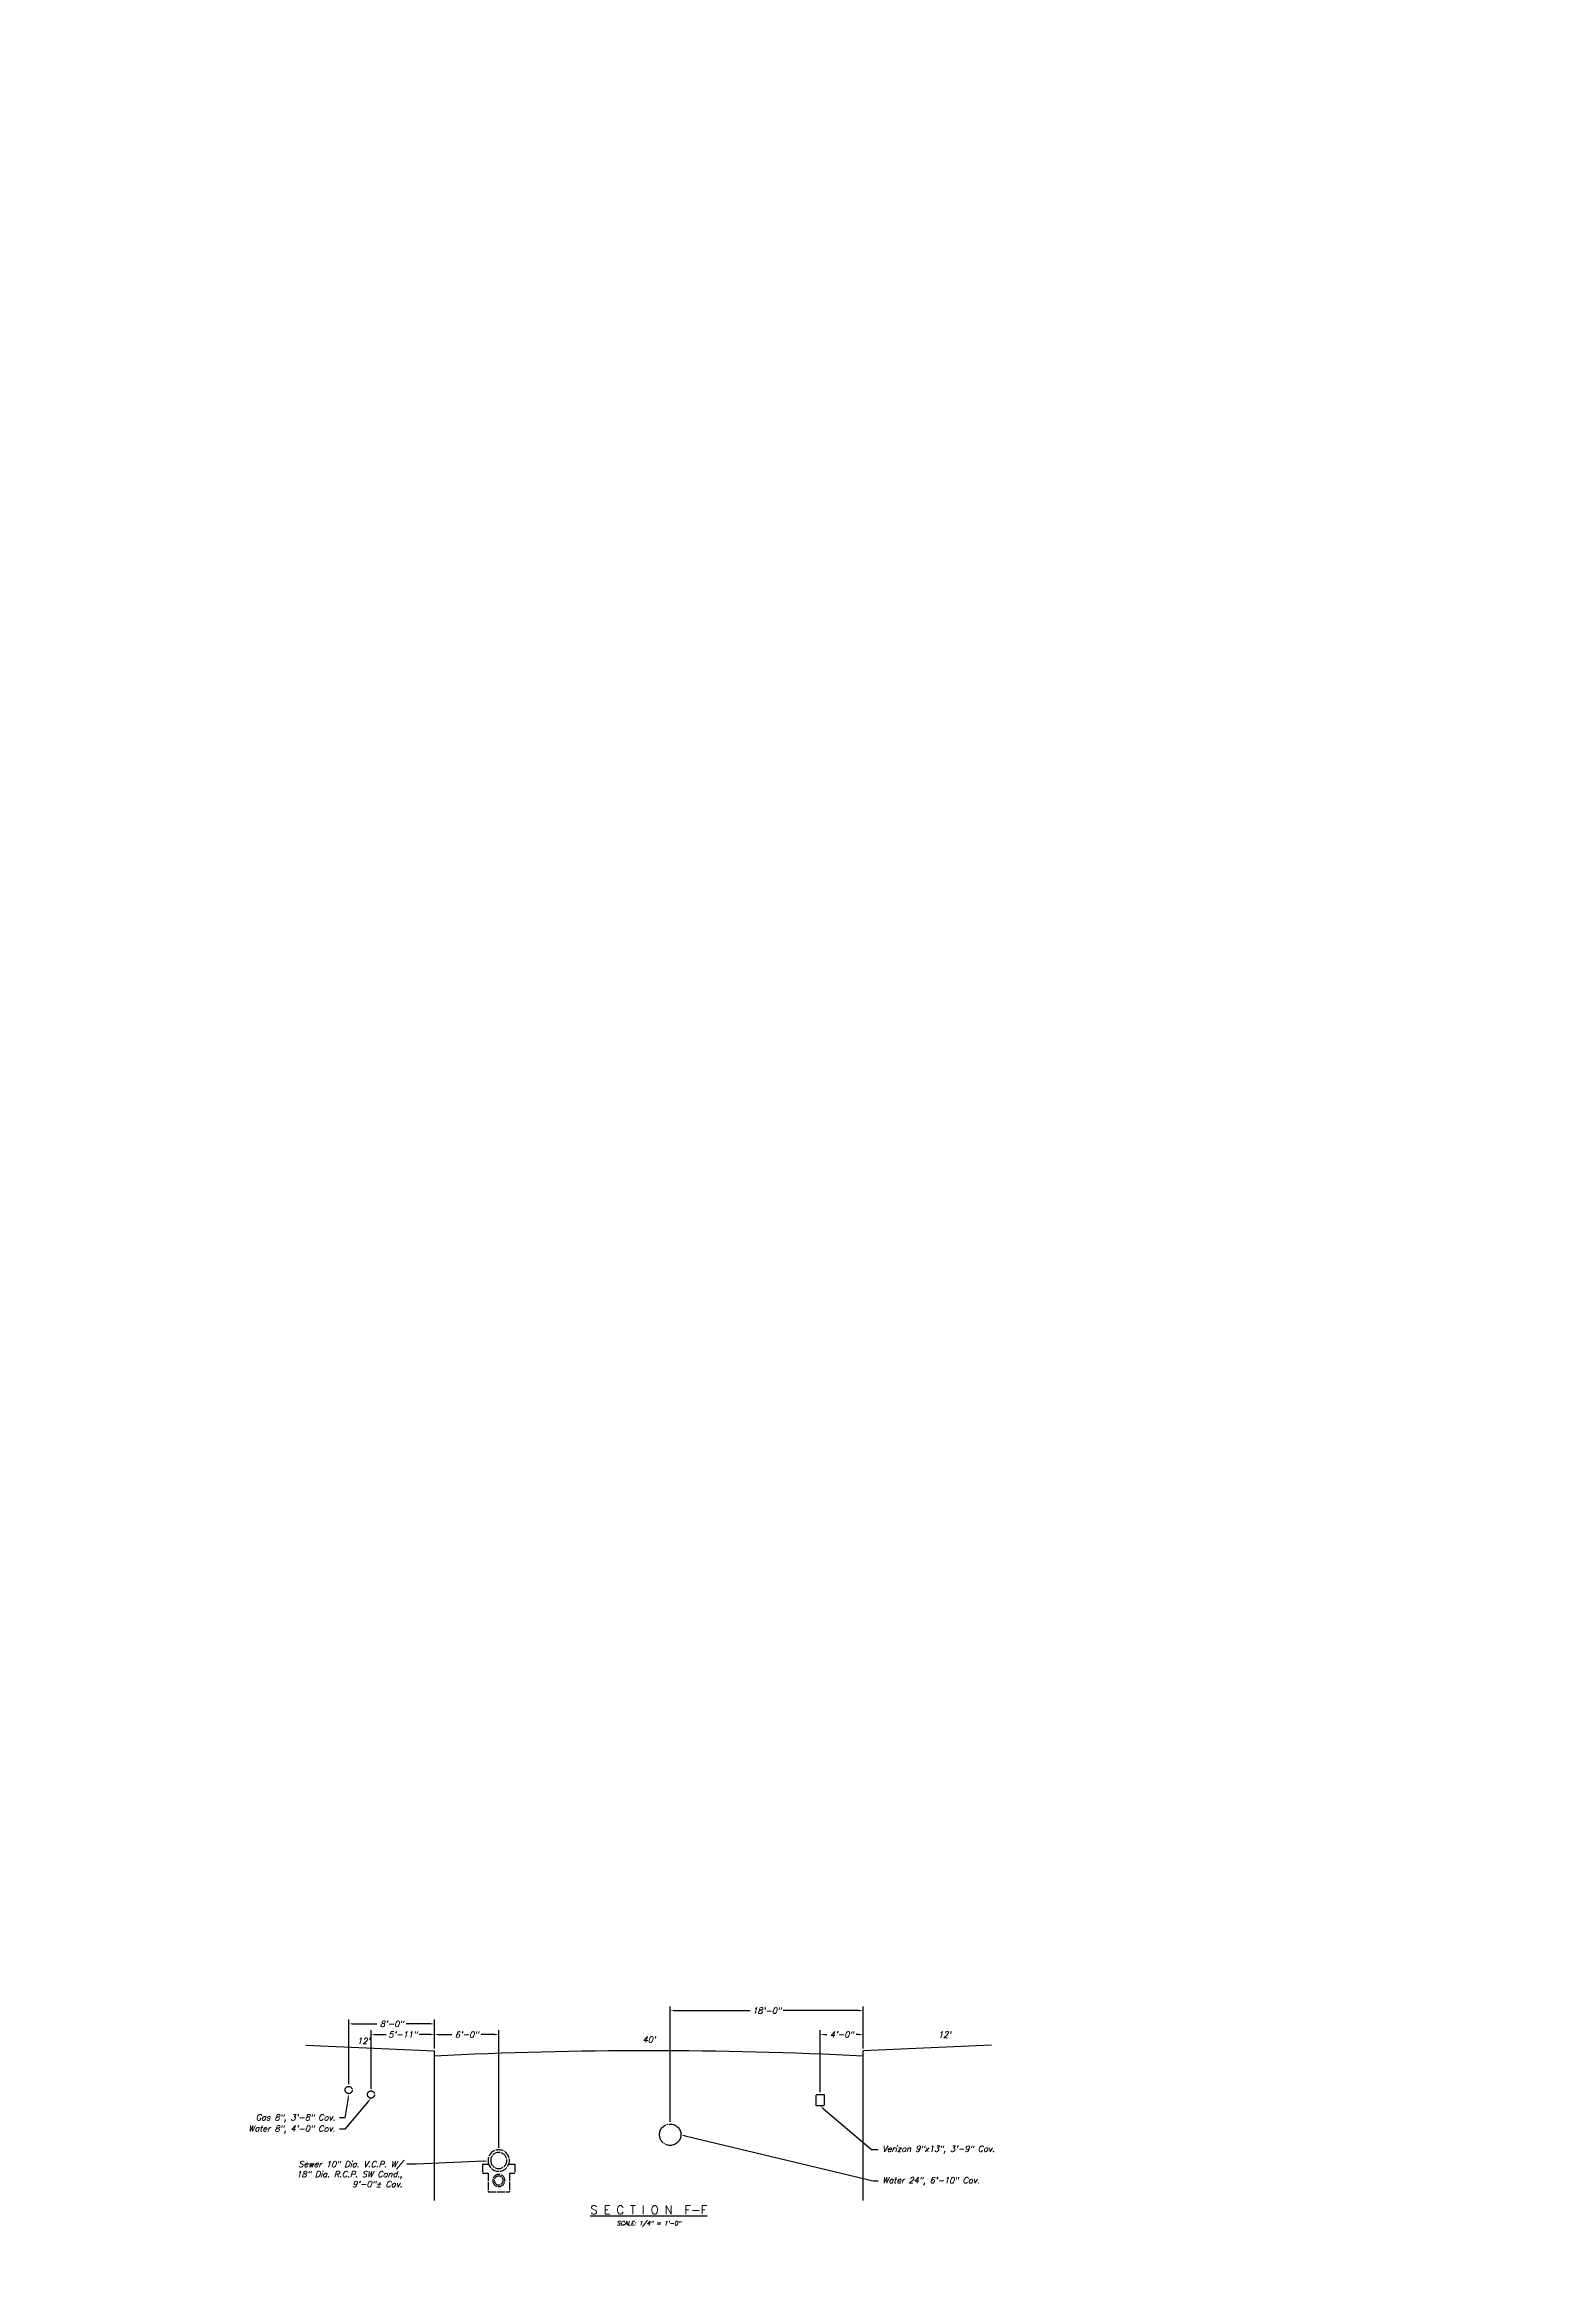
# Model space of a CAD drawing. Header units: feet. Extents: x 2726195 to 2731460, y 295075 to 297838.
# Drawn here: x 2728227.1 to 2728365.3, y 296757.3 to 296965.7 of the extents above; entities that cross this region are included whole.
import ezdxf
from ezdxf import colors
from ezdxf.entities.mleader import LeaderData, LeaderLine
from ezdxf.enums import TextEntityAlignment as Align
from ezdxf.math import Vec2, Vec3

# ---------------------------------------------------------------- set-up
doc = ezdxf.new("R2010")
doc.units = ezdxf.units.FT
doc.header["$MEASUREMENT"] = 0
for name, pattern in [('PWD-NGAS', [2.35, 2, -0.05, 0.1, -0.05, 0.1, -0.05]), ('PWD-SSWR', [3.3, 1.5, -0.15, 1.5, -0.15]), ('PWD-TELE', [1.5, 1, -0.05, 0.1, -0.05, 0.1, -0.05, 0.1, -0.05]), ('PWD-WATR', [2.2, 2, -0.05, 0.1, -0.05])]:
    doc.linetypes.add(name, pattern=pattern)
doc.layers.get('Defpoints').update_dxf_attribs({"color": 8})
for name, color, linetype in [('C-ANNO-SECTION-TXT', 1, 'Continuous'), ('C-EX-MISC', 7, 'Continuous'), ('EX-CURBLINE', 4, 'Continuous'), ('EX-TEXT-GAS', 51, 'Continuous'), ('EX-TEXT-SEWER', 70, 'Continuous'), ('EX-TEXT-SEWER-W3', 70, 'Continuous'), ('EX-TEXT-VERIZON', 30, 'Continuous'), ('EX-TEXT-WATER', 151, 'Continuous'), ('EX-UTIL-GAS', 51, 'PWD-NGAS'), ('EX-UTIL-SEWER', 70, 'PWD-SSWR'), ('EX-UTIL-VERIZON', 30, 'PWD-TELE'), ('EX-UTIL-WATER', 151, 'PWD-WATR'), ('PROF-TEXT', 7, 'Continuous')]:
    doc.layers.add(name, color=color, linetype=linetype)
doc.styles.add('60', font='simplex.shx', dxfattribs={"oblique": 15, "height": 0.6})
doc.styles.add('EX-100', font='simplex.shx', dxfattribs={"oblique": 15, "height": 0.1})
doc.styles.add('q140', font='simplex.shx', dxfattribs={"oblique": 15, "height": 0.56})
doc.dimstyles.new('quarter scale', dxfattribs={"dimscale": 4, "dimtxt": 0.14, "dimasz": 0.1, "dimexe": 0.1, "dimexo": 0.05, "dimgap": 0.05, "dimtad": 1, "dimtih": 1, "dimtoh": 1, "dimdec": 0, "dimlfac": 12, "dimzin": 3, "dimdsep": 46, "dimlunit": 3, "dimtxsty": 'q140', "dimcen": 0.05, "dimadec": 0, "dimazin": 0, "dimtfac": 1, "dimtdec": 0, "dimtofl": 0, "dimtmove": 0, "dimatfit": 3, "dimfxl": 1, "dimtolj": 1, "dimtzin": 0, "dimarcsym": 0})

# ---------------------------------------------------------------- blocks, each defined once
blk = doc.blocks.new('*D405')
at = {"layer": 'C-EX-MISC', "color": 0, "lineweight": -2, "transparency": 16777216}
for p, q in [((2728285.45, 296771.94), (2728285.45, 296782.71)), ((2728303.45, 296778.78), (2728303.45, 296782.71))]:
    blk.add_line(p, q, dxfattribs=at)
at = {"layer": 'C-EX-MISC', "lineweight": -2, "transparency": 16777216}
for p, q in [((2728285.85, 296782.31), (2728292.9, 296782.31)), ((2728303.05, 296782.31), (2728295.99, 296782.31))]:
    blk.add_line(p, q, dxfattribs=at)
at = {"layer": 'C-EX-MISC', "transparency": 16777216}
for points in [[(2728285.85, 296782.38), (2728285.85, 296782.25), (2728285.45, 296782.31)], [(2728303.05, 296782.38), (2728303.05, 296782.25), (2728303.45, 296782.31)]]:
    blk.add_solid(points, dxfattribs=at)
at = {"layer": 'Defpoints', "color": 0, "transparency": 16777216}
for p in [(2728303.45, 296782.31), (2728303.45, 296778.58), (2728285.45, 296771.74)]:
    blk.add_point(p, dxfattribs=at)
at = {"layer": 'C-EX-MISC', "transparency": 16777216, "insert": (2728294.45, 296782.31), "char_height": 0.56, "attachment_point": 5, "style": 'q140'}
blk.add_mtext('\\A1;18\'-0"', dxfattribs=at)
blk = doc.blocks.new('*D406')
at = {"layer": 'C-EX-MISC', "color": 0, "lineweight": -2, "transparency": 16777216}
for p, q in [((2728299.45, 296774.71), (2728299.45, 296780.48)), ((2728303.45, 296778.78), (2728303.45, 296780.48))]:
    blk.add_line(p, q, dxfattribs=at)
at = {"layer": 'C-EX-MISC', "lineweight": -2, "transparency": 16777216}
for p, q in [((2728299.85, 296780.08), (2728300.08, 296780.08)), ((2728303.05, 296780.08), (2728302.81, 296780.08))]:
    blk.add_line(p, q, dxfattribs=at)
at = {"layer": 'C-EX-MISC', "transparency": 16777216}
for points in [[(2728299.85, 296780.14), (2728299.85, 296780.01), (2728299.45, 296780.08)], [(2728303.05, 296780.14), (2728303.05, 296780.01), (2728303.45, 296780.08)]]:
    blk.add_solid(points, dxfattribs=at)
at = {"layer": 'Defpoints', "color": 0, "transparency": 16777216}
for p in [(2728303.45, 296780.08), (2728303.45, 296778.58), (2728299.45, 296774.51)]:
    blk.add_point(p, dxfattribs=at)
at = {"layer": 'C-EX-MISC', "transparency": 16777216, "insert": (2728301.45, 296780.08), "char_height": 0.56, "attachment_point": 5, "style": 'q140'}
blk.add_mtext('\\A1;4\'-0"', dxfattribs=at)
blk = doc.blocks.new('*D407')
at = {"layer": 'C-EX-MISC', "color": 0, "lineweight": -2, "transparency": 16777216}
for p, q in [((2728263.45, 296778.78), (2728263.45, 296780.48)), ((2728269.45, 296769.53), (2728269.45, 296780.48))]:
    blk.add_line(p, q, dxfattribs=at)
at = {"layer": 'C-EX-MISC', "lineweight": -2, "transparency": 16777216}
for p, q in [((2728263.85, 296780.08), (2728265.08, 296780.08)), ((2728269.05, 296780.08), (2728267.82, 296780.08))]:
    blk.add_line(p, q, dxfattribs=at)
at = {"layer": 'C-EX-MISC', "transparency": 16777216}
for points in [[(2728263.85, 296780.14), (2728263.85, 296780.01), (2728263.45, 296780.08)], [(2728269.05, 296780.14), (2728269.05, 296780.01), (2728269.45, 296780.08)]]:
    blk.add_solid(points, dxfattribs=at)
at = {"layer": 'Defpoints', "color": 0, "transparency": 16777216}
for p in [(2728263.45, 296780.08), (2728263.45, 296778.58), (2728269.45, 296769.33)]:
    blk.add_point(p, dxfattribs=at)
at = {"layer": 'C-EX-MISC', "transparency": 16777216, "insert": (2728266.45, 296780.08), "char_height": 0.56, "attachment_point": 5, "style": 'q140'}
blk.add_mtext('\\A1;6\'-0"', dxfattribs=at)
blk = doc.blocks.new('*D408')
at = {"layer": 'C-EX-MISC', "color": 0, "lineweight": -2, "transparency": 16777216}
for p, q in [((2728255.45, 296775.44), (2728255.45, 296781.48)), ((2728263.45, 296778.78), (2728263.45, 296781.48))]:
    blk.add_line(p, q, dxfattribs=at)
at = {"layer": 'C-EX-MISC', "lineweight": -2, "transparency": 16777216}
for p, q in [((2728255.85, 296781.08), (2728258.07, 296781.08)), ((2728263.05, 296781.08), (2728260.82, 296781.08))]:
    blk.add_line(p, q, dxfattribs=at)
at = {"layer": 'C-EX-MISC', "transparency": 16777216}
for points in [[(2728255.85, 296781.14), (2728255.85, 296781.01), (2728255.45, 296781.08)], [(2728263.05, 296781.14), (2728263.05, 296781.01), (2728263.45, 296781.08)]]:
    blk.add_solid(points, dxfattribs=at)
at = {"layer": 'Defpoints', "color": 0, "transparency": 16777216}
for p in [(2728263.45, 296781.08), (2728263.45, 296778.58), (2728255.45, 296775.24)]:
    blk.add_point(p, dxfattribs=at)
at = {"layer": 'C-EX-MISC', "transparency": 16777216, "insert": (2728259.45, 296781.08), "char_height": 0.56, "attachment_point": 5, "style": 'q140'}
blk.add_mtext('\\A1;8\'-0"', dxfattribs=at)
blk = doc.blocks.new('*D409')
at = {"layer": 'C-EX-MISC', "color": 0, "lineweight": -2, "transparency": 16777216}
for p, q in [((2728257.53, 296775.02), (2728257.53, 296780.48)), ((2728263.45, 296778.78), (2728263.45, 296780.48))]:
    blk.add_line(p, q, dxfattribs=at)
at = {"layer": 'C-EX-MISC', "lineweight": -2, "transparency": 16777216}
for p, q in [((2728257.93, 296780.08), (2728258.95, 296780.08)), ((2728263.05, 296780.08), (2728262.03, 296780.08))]:
    blk.add_line(p, q, dxfattribs=at)
at = {"layer": 'C-EX-MISC', "transparency": 16777216}
for points in [[(2728257.93, 296780.14), (2728257.93, 296780.01), (2728257.53, 296780.08)], [(2728263.05, 296780.14), (2728263.05, 296780.01), (2728263.45, 296780.08)]]:
    blk.add_solid(points, dxfattribs=at)
at = {"layer": 'Defpoints', "color": 0, "transparency": 16777216}
for p in [(2728263.45, 296780.08), (2728263.45, 296778.58), (2728257.53, 296774.82)]:
    blk.add_point(p, dxfattribs=at)
at = {"layer": 'C-EX-MISC', "transparency": 16777216, "insert": (2728260.49, 296780.08), "char_height": 0.56, "attachment_point": 5, "style": 'q140'}
blk.add_mtext('\\A1;5\'-11"', dxfattribs=at)
blk = doc.blocks.new('A$C7A5C689E')
at = {"layer": 'EX-UTIL-SEWER', "ltscale": 0.5}
for points in [[(-0.95, -0.34), (-1.5, -0.34)], [(-1.5, -0.34), (-1.5, -1.17)], [(-1, -1.17), (-1.5, -1.17)], [(-1, -1.17), (-1, -2.93)], [(1.5, -0.34), (0.95, -0.34)], [(1, -1.17), (1, -2.93)], [(1.5, -1.17), (1, -1.17)], [(1.5, -0.34), (1.5, -1.17)], [(1, -2.93), (-1, -2.93)]]:
    blk.add_lwpolyline(points, dxfattribs=at)
for centre, radius in [((0, 0), 1), ((0, 0), 0.75), ((0, -1.86), 0.567), ((0, -1.86), 0.417)]:
    blk.add_circle(centre, radius, dxfattribs=at)

msp = doc.modelspace()

# ---------------------------------------------------------------- linework, layer by layer
at = {"layer": 'EX-CURBLINE'}
for points in [[(2728251.457, 296779.076), (2728263.447, 296778.575)], [(2728263.447, 296764.602), (2728263.447, 296778.575)], [(2728315.436, 296779.076), (2728303.447, 296778.575)], [(2728303.447, 296764.602), (2728303.447, 296778.575)]]:
    msp.add_lwpolyline(points, dxfattribs=at)
msp.add_arc((2728283.447, 296378.325), 400.25, 87.13581, 92.86419, dxfattribs=at)
at = {"layer": 'EX-UTIL-GAS'}
msp.add_circle((2728255.447, 296774.909), 0.333, dxfattribs=at)
at = {"layer": 'EX-UTIL-VERIZON'}
msp.add_lwpolyline([(2728299.072, 296773.422), (2728299.072, 296774.505), (2728299.822, 296774.505), (2728299.822, 296773.422)], close=True, dxfattribs=at)
at = {"layer": 'EX-UTIL-WATER'}
for centre, radius in [((2728257.53, 296774.489), 0.333), ((2728285.447, 296770.737), 1)]:
    msp.add_circle(centre, radius, dxfattribs=at)

# ---------------------------------------------------------------- block references
at = {"layer": 'EX-UTIL-SEWER', "ltscale": 0.5, "xscale": -1}
msp.add_blockref('A$C7A5C689E', (2728269.447, 296768.33), dxfattribs=at)

# ---------------------------------------------------------------- texts
at = {"layer": 'C-ANNO-SECTION-TXT', "style": 'q140'}
msp.add_text('%%US E C T I O N  F-F', height=0.8, rotation=359.98451, dxfattribs=at).set_placement((2728283.447, 296763.724), align=Align.MIDDLE_CENTER)
at = {"layer": 'C-ANNO-SECTION-TXT', "style": 'q140', "oblique": 15}
msp.add_text('SCALE: 1/4" = 1\'-0"', height=0.4, rotation=359.98451, dxfattribs=at).set_placement((2728283.447, 296762.485), align=Align.MIDDLE_CENTER)
at = {"layer": 'PROF-TEXT', "char_height": 0.56, "width": 1.55439, "attachment_point": 5, "style": '60'}
for s, insert in [("12'", (2728256.832, 296779.482)), ("40'", (2728283.471, 296779.625)), ("12'", (2728311.038, 296780.071))]:
    msp.add_mtext(s, dxfattribs=dict(at, insert=insert))

# ---------------------------------------------------------------- dimensions: what is measured, and where the dimension line sits
at = {"layer": 'C-EX-MISC'}
for base, p1, p2, picture, middle in [((2728263.447, 296781.075), (2728255.447, 296775.242), (2728263.447, 296778.575), '*D408', (2728259.447, 296781.075)), ((2728263.447, 296780.075), (2728257.53, 296774.822), (2728263.447, 296778.575), '*D409', (2728260.488, 296780.075)), ((2728263.447, 296780.075), (2728269.447, 296769.33), (2728263.447, 296778.575), '*D407', (2728266.447, 296780.075)), ((2728303.447, 296780.075), (2728299.447, 296774.505), (2728303.447, 296778.575), '*D406', (2728301.447, 296780.075))]:
    dim = msp.add_linear_dim(base=base, p1=p1, p2=p2, dimstyle='quarter scale', override={"dimtad": 0, "dimclrd": 256, "dimclrt": 256}, dxfattribs=at)
    dim.commit()
    dim.dimension.update_dxf_attribs({"geometry": picture, "text_midpoint": middle})
dim = msp.add_linear_dim(base=(2728303.447, 296782.314), p1=(2728285.447, 296771.737), p2=(2728303.447, 296778.575), dimstyle='quarter scale', override={"dimtad": 0, "dimclrd": 256, "dimclrt": 256}, dxfattribs=at)
dim.commit()
dim.dimension.update_dxf_attribs({"geometry": '*D405', "text_midpoint": (2728294.447, 296782.314), "dimtype": 160})

# ---------------------------------------------------------------- leaders
at = {"layer": 'EX-TEXT-GAS'}
ml = msp.add_multileader_mtext('Standard', dxfattribs=at)
ml.set_content('Gas 8", 3\'-8" Cov.', color=256, style='EX-100')
ml.set_leader_properties(color=256, linetype='ByLayer', lineweight=-1)
ml.build(insert=Vec2(0, 0))
ml.multileader.update_dxf_attribs({"dogleg_length": 0.005, "arrow_head_size": 0.4, "scale": 20})
ctx = ml.context
ctx.base_point, ctx.scale, ctx.char_height, ctx.arrow_head_size, ctx.landing_gap_size, ctx.plane_origin = Vec3(2728245.65, 296772.302), 20, 0.56, 0.4, 0.4, Vec3(2728267.379, 296965.222)
ctx.text_align_type = 2
notes = []
notes.append((ctx, [(0, (1, 1, 0), (2728255.087, 296772.302), (-1, 0), 0.5, [(0, [(2728255.447, 296774.576)], 0, [])])]))
ctx.mtext.insert, ctx.mtext.rotation, ctx.mtext.alignment, ctx.mtext.flow_direction = Vec3(2728254.187, 296772.635), 0.6204318, 3, 5
at = {"layer": 'EX-TEXT-SEWER'}
ml = msp.add_multileader_mtext('Standard', dxfattribs=at)
ml.set_content('{\\Fromans|c0;\\Q17;Sewer 10" Dia. V.C.P. W/\\P18" Dia. R.C.P. SW Cond.,\\P9\'-0"%%P Cov.}', color=256, style='EX-100')
ml.set_leader_properties(color=256, linetype='ByLayer', lineweight=-1)
ml.build(insert=Vec2(0, 0))
ml.multileader.update_dxf_attribs({"dogleg_length": 0.005, "arrow_head_size": 0.4, "scale": 20})
ctx = ml.context
ctx.base_point, ctx.scale, ctx.char_height, ctx.arrow_head_size, ctx.landing_gap_size, ctx.plane_origin = Vec3(2728248.734, 296767.992), 20, 0.56, 0.4, 0.4, Vec3(2728208.965, 296982.247)
ctx.text_align_type = 2
notes.append((ctx, [(0, (1, 1, 0), (2728261.768, 296767.992), (-1, 0), 0.909, [(0, [(2728268.448, 296768.286)], 0, [])])]))
ctx.mtext.insert, ctx.mtext.rotation, ctx.mtext.alignment, ctx.mtext.flow_direction = Vec3(2728260.46, 296768.272), 0.6204318, 3, 5
at = {"layer": 'EX-TEXT-SEWER-W3'}
ml = msp.add_multileader_mtext('Standard', dxfattribs=at)
ml.set_content('{\\Fromans|c0;\\Q17;Sewer 12" Dia. V.C.P. W/ 48" Dia. R.C.P. SW Cond., 6\'-0"%%P Cov.}', color=256, style='EX-100')
ml.set_leader_properties(color=256, linetype='ByLayer', lineweight=-1)
ml.build(insert=Vec2(0, 0))
ml.multileader.update_dxf_attribs({"dogleg_length": 0.1, "arrow_head_size": 2.8, "scale": 20})
ctx = ml.context
ctx.base_point, ctx.scale, ctx.char_height, ctx.arrow_head_size, ctx.plane_origin, ctx.plane_x_axis, ctx.plane_y_axis = Vec3(2729255.931, 296993.065), 20, 2.8, 2.8, Vec3(2729402.76, 296789.927), Vec3(0.8801812, -0.4746378), Vec3(0.4746378, 0.8801812)
ctx.text_align_type = 2
notes.append((ctx, [(1, (1, 1, 0), (2729330.393, 296952.911), (-0.8801812, 0.4746378), 4.68, [(0, [(2729333.219, 296864.336)], 0, [])])]))
ctx.mtext.insert, ctx.mtext.text_direction, ctx.mtext.rotation, ctx.mtext.width, ctx.mtext.defined_height, ctx.mtext.alignment, ctx.mtext.flow_direction = Vec3(2729325.304, 296957.549), Vec3(0.8801812, -0.4746378), 0.1258793, 77.13793, 9.043, 3, 5
at = {"layer": 'EX-TEXT-VERIZON'}
ml = msp.add_multileader_mtext('Standard', dxfattribs=at)
ml.set_content('Verizon 9"x13", 3\'-9" Cov.', color=256, style='EX-100')
ml.set_leader_properties(color=256, linetype='ByLayer', lineweight=-1)
ml.build(insert=Vec2(0, 0))
ml.multileader.update_dxf_attribs({"dogleg_length": 0.005, "arrow_head_size": 0.4, "scale": 20})
ctx = ml.context
ctx.base_point, ctx.scale, ctx.char_height, ctx.arrow_head_size, ctx.landing_gap_size, ctx.plane_origin = Vec3(2728304.843, 296769.373), 20, 0.56, 0.4, 0.4, Vec3(2728324.957, 296962.239)
notes.append((ctx, [(1, (1, 1, 0), (2728304.226, 296769.373), (1, 0), 0.617, [(0, [(2728299.447, 296773.422)], 0, [])])]))
ctx.mtext.insert, ctx.mtext.rotation, ctx.mtext.flow_direction = Vec3(2728305.243, 296769.706), 0.6204318, 5
at = {"layer": 'EX-TEXT-WATER'}
ml = msp.add_multileader_mtext('Standard', dxfattribs=at)
ml.set_content('Water 8", 4\'-0" Cov.', color=256, style='EX-100')
ml.set_leader_properties(color=256, linetype='ByLayer', lineweight=-1)
ml.build(insert=Vec2(0, 0))
ml.multileader.update_dxf_attribs({"dogleg_length": 0.005, "arrow_head_size": 0.4, "scale": 20})
ctx = ml.context
ctx.base_point, ctx.scale, ctx.char_height, ctx.arrow_head_size, ctx.landing_gap_size, ctx.plane_origin = Vec3(2728244.9, 296771.258), 20, 0.56, 0.4, 0.4, Vec3(2728267.989, 296964.786)
ctx.text_align_type = 2
notes.append((ctx, [(0, (1, 1, 0), (2728255.087, 296771.258), (-1, 0), 0.5, [(0, [(2728257.53, 296774.155)], 0, [])])]))
ctx.mtext.insert, ctx.mtext.rotation, ctx.mtext.alignment, ctx.mtext.flow_direction = Vec3(2728254.187, 296771.591), 0.6204318, 3, 5
ml = msp.add_multileader_mtext('Standard', dxfattribs=at)
ml.set_content('Water 24", 6\'-10" Cov.', color=256, style='EX-100')
ml.set_leader_properties(color=256, linetype='ByLayer', lineweight=-1)
ml.build(insert=Vec2(0, 0))
ml.multileader.update_dxf_attribs({"dogleg_length": 0.005, "arrow_head_size": 0.4, "scale": 20})
ctx = ml.context
ctx.base_point, ctx.scale, ctx.char_height, ctx.arrow_head_size, ctx.landing_gap_size, ctx.plane_origin = Vec3(2728304.843, 296766.432), 20, 0.56, 0.4, 0.4, Vec3(2728325.892, 296965.786)
notes.append((ctx, [(1, (1, 1, 0), (2728304.406, 296766.432), (1, 0), 0.437, [(0, [(2728286.447, 296770.737)], 0, [])])]))
ctx.mtext.insert, ctx.mtext.rotation, ctx.mtext.flow_direction = Vec3(2728305.243, 296766.765), 0.6204318, 5
for ctx, leaders in notes:
    for number, flags, end, landing, length, lines in leaders:
        leader = LeaderData()
        leader.index, (leader.has_last_leader_line, leader.has_dogleg_vector, leader.attachment_direction) = number, flags
        leader.last_leader_point, leader.dogleg_vector, leader.dogleg_length = Vec3(end), Vec3(landing), length
        for number, points, colour, breaks in lines:
            line = LeaderLine()
            line.index, line.vertices, line.color, line.breaks = number, Vec3.list(points), colors.encode_raw_color(colour), breaks
            leader.lines.append(line)
        ctx.leaders.append(leader)

doc.saveas('drawing.dxf')
